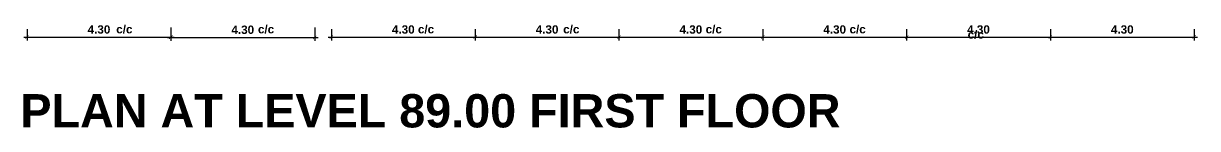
# Model space of a CAD drawing. Header units: inches. Extents: x 1352 to 5457, y 84 to 1168.
# Drawn here: x 2695.2 to 2730.31, y 440.59 to 443.7 of the extents above; entities that cross this region are included whole.
import ezdxf

# ---------------------------------------------------------------- set-up
doc = ezdxf.new("R2010")
doc.units = ezdxf.units.IN
doc.header["$MEASUREMENT"] = 0
doc.header["$PDMODE"] = 35
doc.header["$PDSIZE"] = -0.5
doc.layers.add('text', color=250, linetype='Continuous', lineweight=30)
doc.styles.get("Standard").update_dxf_attribs({"font": 'arialbd.ttf', "height": 1.5})
doc.dimstyles.get("Standard").update_dxf_attribs({"dimtxt": 0.25, "dimasz": 0.1, "dimexe": 0.1, "dimexo": 0.1, "dimgap": 0.1, "dimtad": 1, "dimzin": 0, "dimdsep": 46, "dimtxsty": 'Standard', "dimblk": 'ARCHTICK', "dimcen": 0.1, "dimdle": 0.1, "dimclrd": 256, "dimadec": 0, "dimazin": 0, "dimtfac": 1, "dimtofl": 0, "dimtmove": 2, "dimatfit": 3, "dimfxl": 1, "dimtolj": 1, "dimtzin": 0, "dimlwd": -1, "dimarcsym": 0})

# ---------------------------------------------------------------- blocks, each defined once
blk = doc.blocks.new('_ArchTick')
at = {"color": 0, "linetype": 'ByBlock', "const_width": 0.15}
blk.add_lwpolyline([(-0.5, -0.5), (0.5, 0.5)], dxfattribs=at)
blk = doc.blocks.new('*D470')
at = {"layer": 'Defpoints', "color": 0, "linetype": 'Continuous', "transparency": 16777216}
for p in [(2695.308, 443.653), (2699.608, 443.653), (2699.608, 443.313)]:
    blk.add_point(p, dxfattribs=at)
at = {"layer": 'text', "color": 0, "linetype": 'Continuous', "lineweight": -2, "transparency": 16777216}
for p, q in [((2695.308, 443.553), (2695.308, 443.213)), ((2699.608, 443.553), (2699.608, 443.213))]:
    blk.add_line(p, q, dxfattribs=at)
at = {"layer": 'text', "linetype": 'Continuous', "transparency": 16777216}
blk.add_line((2695.208, 443.313), (2699.708, 443.313), dxfattribs=at)
at = {"layer": 'text', "linetype": 'Continuous', "transparency": 16777216, "xscale": 0.1, "yscale": 0.1, "zscale": 0.1, "rotation": 180}
blk.add_blockref('_ArchTick', (2695.308, 443.313), dxfattribs=at)
at = {"layer": 'text', "linetype": 'Continuous', "transparency": 16777216, "xscale": 0.1, "yscale": 0.1, "zscale": 0.1}
blk.add_blockref('_ArchTick', (2699.608, 443.313), dxfattribs=at)
at = {"layer": 'text', "color": 0, "linetype": 'Continuous', "transparency": 16777216, "insert": (2697.458, 443.541), "char_height": 0.25, "attachment_point": 5}
blk.add_mtext('\\A1;4.30', dxfattribs=at)
blk = doc.blocks.new('*D471')
at = {"layer": 'Defpoints', "color": 0, "linetype": 'Continuous', "transparency": 16777216}
for p in [(2704.408, 443.653), (2708.708, 443.653), (2708.708, 443.313)]:
    blk.add_point(p, dxfattribs=at)
at = {"layer": 'text', "color": 0, "linetype": 'Continuous', "lineweight": -2, "transparency": 16777216}
for p, q in [((2704.408, 443.553), (2704.408, 443.213)), ((2708.708, 443.553), (2708.708, 443.213))]:
    blk.add_line(p, q, dxfattribs=at)
at = {"layer": 'text', "linetype": 'Continuous', "transparency": 16777216}
blk.add_line((2704.308, 443.313), (2708.808, 443.313), dxfattribs=at)
at = {"layer": 'text', "linetype": 'Continuous', "transparency": 16777216, "xscale": 0.1, "yscale": 0.1, "zscale": 0.1, "rotation": 180}
blk.add_blockref('_ArchTick', (2704.408, 443.313), dxfattribs=at)
at = {"layer": 'text', "linetype": 'Continuous', "transparency": 16777216, "xscale": 0.1, "yscale": 0.1, "zscale": 0.1}
blk.add_blockref('_ArchTick', (2708.708, 443.313), dxfattribs=at)
at = {"layer": 'text', "color": 0, "linetype": 'Continuous', "transparency": 16777216, "insert": (2706.558, 443.541), "char_height": 0.25, "attachment_point": 5}
blk.add_mtext('\\A1;4.30', dxfattribs=at)
blk = doc.blocks.new('*D472')
at = {"layer": 'Defpoints', "color": 0, "linetype": 'Continuous', "transparency": 16777216}
for p in [(2708.708, 443.653), (2713.008, 443.653), (2713.008, 443.313)]:
    blk.add_point(p, dxfattribs=at)
at = {"layer": 'text', "color": 0, "linetype": 'Continuous', "lineweight": -2, "transparency": 16777216}
for p, q in [((2708.708, 443.553), (2708.708, 443.213)), ((2713.008, 443.553), (2713.008, 443.213))]:
    blk.add_line(p, q, dxfattribs=at)
at = {"layer": 'text', "linetype": 'Continuous', "transparency": 16777216}
blk.add_line((2708.608, 443.313), (2713.108, 443.313), dxfattribs=at)
at = {"layer": 'text', "linetype": 'Continuous', "transparency": 16777216, "xscale": 0.1, "yscale": 0.1, "zscale": 0.1, "rotation": 180}
blk.add_blockref('_ArchTick', (2708.708, 443.313), dxfattribs=at)
at = {"layer": 'text', "linetype": 'Continuous', "transparency": 16777216, "xscale": 0.1, "yscale": 0.1, "zscale": 0.1}
blk.add_blockref('_ArchTick', (2713.008, 443.313), dxfattribs=at)
at = {"layer": 'text', "color": 0, "linetype": 'Continuous', "transparency": 16777216, "insert": (2710.858, 443.541), "char_height": 0.25, "attachment_point": 5}
blk.add_mtext('\\A1;4.30', dxfattribs=at)
blk = doc.blocks.new('*D473')
at = {"layer": 'Defpoints', "color": 0, "linetype": 'Continuous', "transparency": 16777216}
for p in [(2713.008, 443.653), (2717.308, 443.653), (2717.308, 443.313)]:
    blk.add_point(p, dxfattribs=at)
at = {"layer": 'text', "color": 0, "linetype": 'Continuous', "lineweight": -2, "transparency": 16777216}
for p, q in [((2713.008, 443.553), (2713.008, 443.213)), ((2717.308, 443.553), (2717.308, 443.213))]:
    blk.add_line(p, q, dxfattribs=at)
at = {"layer": 'text', "linetype": 'Continuous', "transparency": 16777216}
blk.add_line((2712.908, 443.313), (2717.408, 443.313), dxfattribs=at)
at = {"layer": 'text', "linetype": 'Continuous', "transparency": 16777216, "xscale": 0.1, "yscale": 0.1, "zscale": 0.1, "rotation": 180}
blk.add_blockref('_ArchTick', (2713.008, 443.313), dxfattribs=at)
at = {"layer": 'text', "linetype": 'Continuous', "transparency": 16777216, "xscale": 0.1, "yscale": 0.1, "zscale": 0.1}
blk.add_blockref('_ArchTick', (2717.308, 443.313), dxfattribs=at)
at = {"layer": 'text', "color": 0, "linetype": 'Continuous', "transparency": 16777216, "insert": (2715.158, 443.541), "char_height": 0.25, "attachment_point": 5}
blk.add_mtext('\\A1;4.30', dxfattribs=at)
blk = doc.blocks.new('*D474')
at = {"layer": 'Defpoints', "color": 0, "linetype": 'Continuous', "transparency": 16777216}
for p in [(2717.308, 443.653), (2721.608, 443.653), (2721.608, 443.313)]:
    blk.add_point(p, dxfattribs=at)
at = {"layer": 'text', "color": 0, "linetype": 'Continuous', "lineweight": -2, "transparency": 16777216}
for p, q in [((2717.308, 443.553), (2717.308, 443.213)), ((2721.608, 443.553), (2721.608, 443.213))]:
    blk.add_line(p, q, dxfattribs=at)
at = {"layer": 'text', "linetype": 'Continuous', "transparency": 16777216}
blk.add_line((2717.208, 443.313), (2721.708, 443.313), dxfattribs=at)
at = {"layer": 'text', "linetype": 'Continuous', "transparency": 16777216, "xscale": 0.1, "yscale": 0.1, "zscale": 0.1, "rotation": 180}
blk.add_blockref('_ArchTick', (2717.308, 443.313), dxfattribs=at)
at = {"layer": 'text', "linetype": 'Continuous', "transparency": 16777216, "xscale": 0.1, "yscale": 0.1, "zscale": 0.1}
blk.add_blockref('_ArchTick', (2721.608, 443.313), dxfattribs=at)
at = {"layer": 'text', "color": 0, "linetype": 'Continuous', "transparency": 16777216, "insert": (2719.458, 443.541), "char_height": 0.25, "attachment_point": 5}
blk.add_mtext('\\A1;4.30', dxfattribs=at)
blk = doc.blocks.new('*D475')
at = {"layer": 'Defpoints', "color": 0, "linetype": 'Continuous', "transparency": 16777216}
for p in [(2721.608, 443.653), (2725.908, 443.653), (2725.908, 443.313)]:
    blk.add_point(p, dxfattribs=at)
at = {"layer": 'text', "color": 0, "linetype": 'Continuous', "lineweight": -2, "transparency": 16777216}
for p, q in [((2721.608, 443.553), (2721.608, 443.213)), ((2725.908, 443.553), (2725.908, 443.213))]:
    blk.add_line(p, q, dxfattribs=at)
at = {"layer": 'text', "linetype": 'Continuous', "transparency": 16777216}
blk.add_line((2721.508, 443.313), (2726.008, 443.313), dxfattribs=at)
at = {"layer": 'text', "linetype": 'Continuous', "transparency": 16777216, "xscale": 0.1, "yscale": 0.1, "zscale": 0.1, "rotation": 180}
blk.add_blockref('_ArchTick', (2721.608, 443.313), dxfattribs=at)
at = {"layer": 'text', "linetype": 'Continuous', "transparency": 16777216, "xscale": 0.1, "yscale": 0.1, "zscale": 0.1}
blk.add_blockref('_ArchTick', (2725.908, 443.313), dxfattribs=at)
at = {"layer": 'text', "color": 0, "linetype": 'Continuous', "transparency": 16777216, "insert": (2723.758, 443.541), "char_height": 0.25, "attachment_point": 5}
blk.add_mtext('\\A1;4.30', dxfattribs=at)
blk = doc.blocks.new('*D476')
at = {"layer": 'Defpoints', "color": 0, "linetype": 'Continuous', "transparency": 16777216}
for p in [(2725.908, 443.653), (2730.208, 443.653), (2730.208, 443.313)]:
    blk.add_point(p, dxfattribs=at)
at = {"layer": 'text', "color": 0, "linetype": 'Continuous', "lineweight": -2, "transparency": 16777216}
for p, q in [((2725.908, 443.553), (2725.908, 443.213)), ((2730.208, 443.553), (2730.208, 443.213))]:
    blk.add_line(p, q, dxfattribs=at)
at = {"layer": 'text', "linetype": 'Continuous', "transparency": 16777216}
blk.add_line((2725.808, 443.313), (2730.308, 443.313), dxfattribs=at)
at = {"layer": 'text', "linetype": 'Continuous', "transparency": 16777216, "xscale": 0.1, "yscale": 0.1, "zscale": 0.1, "rotation": 180}
blk.add_blockref('_ArchTick', (2725.908, 443.313), dxfattribs=at)
at = {"layer": 'text', "linetype": 'Continuous', "transparency": 16777216, "xscale": 0.1, "yscale": 0.1, "zscale": 0.1}
blk.add_blockref('_ArchTick', (2730.208, 443.313), dxfattribs=at)
at = {"layer": 'text', "color": 0, "linetype": 'Continuous', "transparency": 16777216, "insert": (2728.058, 443.541), "char_height": 0.25, "attachment_point": 5}
blk.add_mtext('\\A1;4.30', dxfattribs=at)
blk = doc.blocks.new('*D477')
at = {"layer": 'Defpoints', "color": 0, "linetype": 'Continuous', "transparency": 16777216}
for p in [(2699.608, 443.701), (2703.908, 443.701), (2703.908, 443.305)]:
    blk.add_point(p, dxfattribs=at)
at = {"layer": 'text', "color": 0, "linetype": 'Continuous', "lineweight": -2, "transparency": 16777216}
for p, q in [((2699.608, 443.601), (2699.608, 443.205)), ((2703.908, 443.601), (2703.908, 443.205))]:
    blk.add_line(p, q, dxfattribs=at)
at = {"layer": 'text', "linetype": 'Continuous', "transparency": 16777216}
blk.add_line((2699.508, 443.305), (2704.008, 443.305), dxfattribs=at)
at = {"layer": 'text', "linetype": 'Continuous', "transparency": 16777216, "xscale": 0.1, "yscale": 0.1, "zscale": 0.1, "rotation": 180}
blk.add_blockref('_ArchTick', (2699.608, 443.305), dxfattribs=at)
at = {"layer": 'text', "linetype": 'Continuous', "transparency": 16777216, "xscale": 0.1, "yscale": 0.1, "zscale": 0.1}
blk.add_blockref('_ArchTick', (2703.908, 443.305), dxfattribs=at)
at = {"layer": 'text', "color": 0, "linetype": 'Continuous', "transparency": 16777216, "insert": (2701.758, 443.533), "char_height": 0.25, "attachment_point": 5}
blk.add_mtext('\\A1;4.30', dxfattribs=at)

msp = doc.modelspace()

# ---------------------------------------------------------------- texts
at = {"layer": 'text'}
for s, height, p in [('c/c', 0.25, (2697.974, 443.425)), ('c/c', 0.25, (2702.211, 443.425)), ('c/c', 0.25, (2706.995, 443.425)), ('c/c', 0.25, (2711.339, 443.425)), ('c/c', 0.25, (2715.599, 443.425)), ('c/c', 0.25, (2719.902, 443.425)), ('c/c', 0.25, (2723.434, 443.268)), ('PLAN AT LEVEL 89.00 FIRST FLOOR  ', 1, (2695.107, 440.601))]:
    msp.add_text(s, height=height, dxfattribs=at).set_placement(p)

# ---------------------------------------------------------------- dimensions: what is measured, and where the dimension line sits
at = {"layer": 'text', "linetype": 'Continuous'}
for base, p1, p2, picture, middle in [((2699.608, 443.313), (2695.308, 443.653), (2699.608, 443.653), '*D470', (2697.458, 443.541)), ((2703.908, 443.305), (2699.608, 443.701), (2703.908, 443.701), '*D477', (2701.758, 443.533)), ((2708.708, 443.313), (2704.408, 443.653), (2708.708, 443.653), '*D471', (2706.558, 443.541)), ((2713.008, 443.313), (2708.708, 443.653), (2713.008, 443.653), '*D472', (2710.858, 443.541)), ((2717.308, 443.313), (2713.008, 443.653), (2717.308, 443.653), '*D473', (2715.158, 443.541)), ((2721.608, 443.313), (2717.308, 443.653), (2721.608, 443.653), '*D474', (2719.458, 443.541)), ((2725.908, 443.313), (2721.608, 443.653), (2725.908, 443.653), '*D475', (2723.758, 443.541)), ((2730.208, 443.313), (2725.908, 443.653), (2730.208, 443.653), '*D476', (2728.058, 443.541))]:
    dim = msp.add_linear_dim(base=base, p1=p1, p2=p2, dimstyle='Standard', dxfattribs=at)
    dim.commit()
    dim.dimension.update_dxf_attribs({"geometry": picture, "text_midpoint": middle})

doc.saveas('drawing.dxf')
